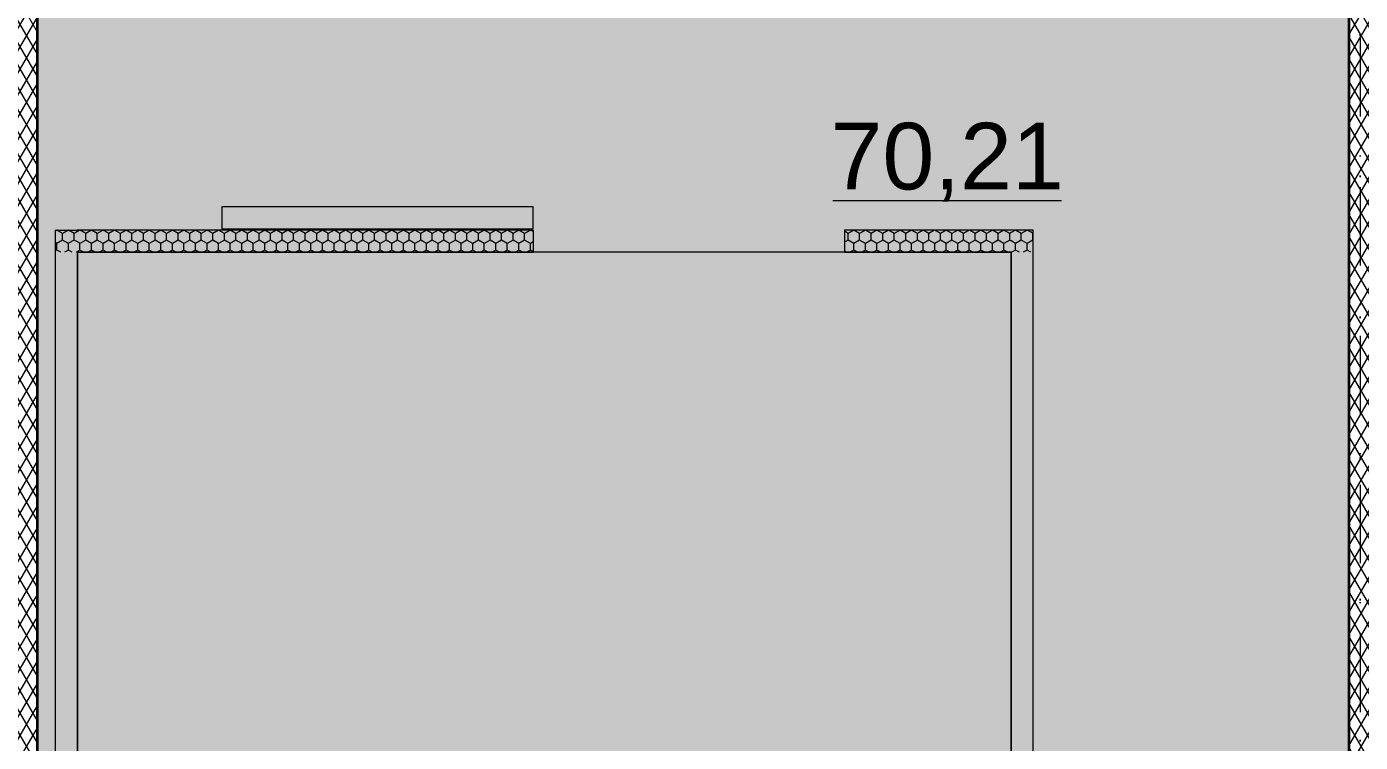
# Model space of a CAD drawing. Header units: millimetres. Extents: x -10605 to 104127, y -15987 to 52426.
# Drawn here: x 28001 to 34001, y 34818 to 38041 of the extents above; entities that cross this region are included whole.
import ezdxf
from ezdxf.enums import TextEntityAlignment as Align

# ---------------------------------------------------------------- set-up
doc = ezdxf.new("R2010")
doc.units = ezdxf.units.MM
doc.header["$MEASUREMENT"] = 0
for name, pattern in [('Dot & Dashed', [670.277762, 352.777767, -176.388884, 0, -141.111112]), ('Крупный пунктир', [634.99999, 0, -634.99999]), ('Штриховая', [300, 200, -100])]:
    doc.linetypes.add(name, pattern=pattern)
for name, color, linetype in [('Двери Archicad', 7, 'Continuous'), ('Зоны', 7, 'Continuous'), ('Зоны морозильные камеры', 7, 'Continuous'), ('Металлический каркас здания', 7, 'Continuous'), ('Морозильные камеры', 7, 'Continuous'), ('Оси', 7, 'Continuous'), ('Стены', 7, 'Continuous')]:
    doc.layers.add(name, color=color, linetype=linetype)
for name, color, linetype, lineweight in [('Двери Archicad_Ном._пера__3', 7, 'Continuous', 0), ('Зоны морозильные камеры_Ном._пера__100', 7, 'Continuous', 9), ('Зоны_Ном._пера__91', 255, 'Continuous', 0), ('Металлический каркас здания_Ном._пера__98', 7, 'Continuous', 25), ('Оси_Ном._пера__200', 7, 'Continuous', 0), ('Паспорта Зон Archicad_Ном._пера__100', 7, 'Continuous', 9), ('Стены _Ном._пера__97', 7, 'Continuous', 35)]:
    doc.layers.add(name, color=color, linetype=linetype, lineweight=lineweight)
for name, color, linetype, lineweight, true_color in [('Двери Archicad_Ном._пера__6', 7, 'Continuous', 13, 0xc23fa3ff), ('Зоны морозильные камеры_Ном._пера__6', 7, 'Continuous', 13, 0xc23fa3ff), ('Морозильные камеры_Ном._пера__6', 7, 'Continuous', 13, 0xc23fa3ff)]:
    doc.layers.add(name, color=color, linetype=linetype, lineweight=lineweight, true_color=true_color)
doc.styles.add('РЎР“Р•РќР•Р\xa0РР\xa0_РЎРўРР›Р¬_1', font='arial.ttf')
pattern_1 = [(90, (0, 0), (-51.961524, 0), [30, -60]), (90, (-25.98, 45), (-51.961524, 0), [30, -60]), (150, (-1e-14, 30), (25.98076, 45), [30, -60]), (150, (-51.96, 30), (25.98076, 45), [30, -60]), (210, (0, 0), (-25.98076, 45), [30, -60]), (210, (-51.96, -2e-14), (-25.98076, 45), [30, -60])]
pattern_2 = [(60, (0, 0), (-43.30127, 25), []), (120, (0, 0), (43.30127, 25), [])]

# ---------------------------------------------------------------- blocks, each defined once
blk = doc.blocks.new('Разгрузочный тамбур_12_26', base_point=(32375.2, 38769.6))
at = {"layer": 'Зоны', "linetype": 'Continuous', "lineweight": 0, "true_color": 0x3f3f3f}
blk.add_hatch(color=250, dxfattribs=at).paths.add_polyline_path([(28050, 28225), (28129.9, 28225), (32530, 28225), (33950, 28225), (33950, 40125), (28050, 40125)])
at = {"layer": 'Паспорта Зон Archicad_Ном._пера__100', "color": 7, "linetype": 'Continuous', "lineweight": 9}
blk.add_line((31627.8, 37258.3), (32657.4, 37258.3), dxfattribs=at)
at = {"layer": 'Паспорта Зон Archicad_Ном._пера__100', "color": 7, "lineweight": 9, "style": 'РЎР“Р•РќР•Р\xa0РР\xa0_РЎРўРР›Р¬_1'}
for tag, p in [('ROOM_NUMBER', (31303.7, 38614.3)), ('ROOM_AREA', (32142.6, 37457.8))]:
    blk.add_attdef(tag, text='', height=300, dxfattribs=at).set_placement(p, align=Align.MIDDLE_CENTER)
blk = doc.blocks.new('Морозильная камера №3_№3_80', base_point=(30258.1, 33075))
at = {"layer": 'Зоны морозильные камеры_Ном._пера__6', "linetype": 'Continuous', "lineweight": 0, "true_color": 0x0f283f}
for points in [[(30229.9, 37025), (31729.9, 37025), (31729.9, 37125), (30229.9, 37125)], [(32430, 37025), (28229.9, 37025), (28229.9, 28325), (32430, 28325)]]:
    blk.add_hatch(color=158, dxfattribs=at).paths.add_polyline_path(points)
at = {"layer": 'Зоны морозильные камеры_Ном._пера__100', "color": 7, "linetype": 'Штриховая', "lineweight": 9, "flags": 128}
blk.add_lwpolyline([(32430, 37025), (28229.9, 37025), (28229.9, 28325), (32430, 28325)], close=True, dxfattribs=at)
at = {"layer": 'Паспорта Зон Archicad_Ном._пера__100', "color": 7, "lineweight": 9, "style": 'РЎР“Р•РќР•Р\xa0РР\xa0_РЎРўРР›Р¬_1'}
for tag, p in [('DUMMY_112', (31313.9, 33250.8)), ('ROOM_NUMBER', (30074.5, 32705.4)), ('ROOM_AREA', (31876.5, 28697.6))]:
    blk.add_attdef(tag, text='', height=300, dxfattribs=at).set_placement(p, align=Align.MIDDLE_CENTER)
blk = doc.blocks.new('Стена_101', base_point=(32530, 37125))
at = {"layer": 'Морозильные камеры', "linetype": 'Continuous', "lineweight": 0, "true_color": 0x000000}
h = blk.add_hatch(dxfattribs=at)
h.set_pattern_fill('Styrofoam_SM_Insulation__3_', color=18, style=0, pattern_type=2)
h.set_pattern_definition(pattern_1)
h.paths.add_polyline_path([(32430, 37125), (32430, 37025), (32530, 37125)])
h = blk.add_hatch(dxfattribs=at)
h.set_pattern_fill('Styrofoam_SM_Insulation__3_', color=18, style=0, pattern_type=2)
h.set_pattern_definition(pattern_1)
h.paths.add_polyline_path([(32430, 37025), (32530, 37025), (32530, 37125)])
h = blk.add_hatch(dxfattribs=at)
h.set_pattern_fill('Styrofoam_SM_Insulation__3_', color=18, style=0, pattern_type=2)
h.set_pattern_definition(pattern_1)
h.paths.add_polyline_path([(32430, 37025), (32430, 28235), (32530, 28235), (32530, 37025)])
at = {"layer": 'Морозильные камеры_Ном._пера__6', "color": 161, "linetype": 'Continuous', "lineweight": 13, "true_color": 0x3fa3ff, "flags": 128}
for points in [[(32530, 37125), (32430, 37125)], [(32530, 28235), (32530, 37125)], [(32430, 37025), (32430, 28235)]]:
    blk.add_lwpolyline(points, dxfattribs=at)
blk = doc.blocks.new('Стена_102', base_point=(28129.9, 28225))
at = {"layer": 'Морозильные камеры', "linetype": 'Continuous', "lineweight": 0, "true_color": 0x000000}
h = blk.add_hatch(dxfattribs=at)
h.set_pattern_fill('Styrofoam_SM_Insulation__3_', color=18, style=0, pattern_type=2)
h.set_pattern_definition(pattern_1)
h.paths.add_polyline_path([(28129.9, 37125), (28229.9, 37025), (28229.9, 37125)])
h = blk.add_hatch(dxfattribs=at)
h.set_pattern_fill('Styrofoam_SM_Insulation__3_', color=18, style=0, pattern_type=2)
h.set_pattern_definition(pattern_1)
h.paths.add_polyline_path([(28129.9, 37025), (28229.9, 37025), (28129.9, 37125)])
h = blk.add_hatch(dxfattribs=at)
h.set_pattern_fill('Styrofoam_SM_Insulation__3_', color=18, style=0, pattern_type=2)
h.set_pattern_definition(pattern_1)
h.paths.add_polyline_path([(28129.9, 37025), (28129.9, 28235), (28229.9, 28235), (28229.9, 37025)])
at = {"layer": 'Морозильные камеры_Ном._пера__6', "color": 161, "linetype": 'Continuous', "lineweight": 13, "true_color": 0x3fa3ff, "flags": 128}
for points in [[(28129.9, 37125), (28229.9, 37125)], [(28129.9, 37125), (28129.9, 28235)], [(28229.9, 28235), (28229.9, 37025)]]:
    blk.add_lwpolyline(points, dxfattribs=at)
blk = doc.blocks.new('Наружная Раздвижная Дверь 27')
at = {"layer": 'Двери Archicad_Ном._пера__3', "color": 7, "linetype": 'Continuous', "lineweight": 0}
for p, q in [((700, 105), (2100, 105)), ((700, 5), (700, 105)), ((2100, 105), (2100, 5)), ((2100, 5), (700, 5))]:
    blk.add_line(p, q, dxfattribs=at)
at = {"layer": 'Двери Archicad_Ном._пера__6', "color": 161, "linetype": 'Continuous', "lineweight": 13, "true_color": 0x3fa3ff}
for p, q in [((-700, 0), (-700, -100)), ((700, 0), (700, -100))]:
    blk.add_line(p, q, dxfattribs=at)
blk = doc.blocks.new('Стена_269', base_point=(28129.9, 37125))
at = {"layer": 'Морозильные камеры', "linetype": 'Continuous', "lineweight": 0, "true_color": 0x000000}
h = blk.add_hatch(dxfattribs=at)
h.set_pattern_fill('Styrofoam_SM_Insulation__3_', color=18, style=0, pattern_type=2)
h.set_pattern_definition(pattern_1)
h.paths.add_polyline_path([(28229.9, 37125), (28229.9, 37025), (30279.9, 37025), (30279.9, 37125)])
h = blk.add_hatch(dxfattribs=at)
h.set_pattern_fill('Styrofoam_SM_Insulation__3_', color=18, style=0, pattern_type=2)
h.set_pattern_definition(pattern_1)
h.paths.add_polyline_path([(32430, 37125), (31679.9, 37125), (31679.9, 37025), (32430, 37025)])
at = {"layer": 'Морозильные камеры_Ном._пера__6', "color": 161, "linetype": 'Continuous', "lineweight": 13, "true_color": 0x3fa3ff}
for p, q in [((30279.9, 37125), (30279.9, 37025)), ((31679.9, 37125), (31679.9, 37025))]:
    blk.add_line(p, q, dxfattribs=at)
at = {"layer": 'Морозильные камеры_Ном._пера__6', "color": 161, "linetype": 'Continuous', "lineweight": 13, "true_color": 0x3fa3ff, "flags": 128}
for points in [[(30279.9, 37125), (28229.9, 37125)], [(32430, 37125), (31679.9, 37125)], [(28229.9, 37025), (30279.9, 37025)], [(31679.9, 37025), (32430, 37025)]]:
    blk.add_lwpolyline(points, dxfattribs=at)
at = {"layer": 'Двери Archicad', "color": 7, "linetype": 'Continuous', "lineweight": 50, "xscale": -1, "zscale": 1000}
blk.add_blockref('Наружная Раздвижная Дверь 27', (30979.9, 37125), dxfattribs=at)
blk = doc.blocks.new('Стена_365', base_point=(34000, 34125))
at = {"layer": 'Стены', "linetype": 'Continuous', "lineweight": 0, "true_color": 0x000000}
h = blk.add_hatch(dxfattribs=at)
h.set_pattern_fill('Batt_Insulation__3_', color=18, style=0, pattern_type=2)
h.set_pattern_definition(pattern_2)
h.paths.add_polyline_path([(34050, 34125), (34050, 39875), (33950, 39875), (33950, 34125)])
at = {"layer": 'Стены _Ном._пера__97', "color": 7, "linetype": 'Continuous', "lineweight": 35, "flags": 128}
for points in [[(34050, 39875), (33950, 39875)], [(33950, 39875), (33950, 34125)], [(34050, 34125), (34050, 39875)], [(33950, 34125), (34050, 34125)]]:
    blk.add_lwpolyline(points, dxfattribs=at)
blk = doc.blocks.new('Стена_373', base_point=(28000, 34125))
at = {"layer": 'Стены', "linetype": 'Continuous', "lineweight": 0, "true_color": 0x000000}
h = blk.add_hatch(dxfattribs=at)
h.set_pattern_fill('Batt_Insulation__3_', color=18, style=0, pattern_type=2)
h.set_pattern_definition(pattern_2)
h.paths.add_polyline_path([(28050, 34125), (28050, 39875), (27950, 39875), (27950, 34125)])
at = {"layer": 'Стены _Ном._пера__97', "color": 7, "linetype": 'Continuous', "lineweight": 35, "flags": 128}
for points in [[(28050, 39875), (27950, 39875)], [(27950, 39875), (27950, 34125)], [(28050, 34125), (28050, 39875)], [(27950, 34125), (28050, 34125)]]:
    blk.add_lwpolyline(points, dxfattribs=at)
blk = doc.blocks.new('Двутавp К 26020-83 27_2')
at = {"layer": 'Металлический каркас здания_Ном._пера__98', "color": 7, "linetype": 'Крупный пунктир', "lineweight": 25}
blk.add_line((0, 0), (17750, 0), dxfattribs=at)
blk = doc.blocks.new('Стандартный Маркер Сетки_4')
at = {"layer": 'Оси_Ном._пера__200', "color": 7, "linetype": 'Dot & Dashed', "lineweight": 0}
blk.add_line((0, 0), (55187, 0), dxfattribs=at)
at = {"layer": 'Оси_Ном._пера__200', "color": 7, "lineweight": 0, "style": 'РЎР“Р•РќР•Р\xa0РР\xa0_РЎРўРР›Р¬_1'}
blk.add_attdef('AC_MarkerText_1', text='', height=300, rotation=90, dxfattribs=at).set_placement((55368.5, -68.6), align=Align.TOP_CENTER)

msp = doc.modelspace()

# ---------------------------------------------------------------- linework, layer by layer
at = {"layer": 'Зоны морозильные камеры_Ном._пера__6', "color": 161, "linetype": 'Continuous', "lineweight": 13, "true_color": 0x3fa3ff, "flags": 128}
msp.add_lwpolyline([(32430, 37025.00012), (28229.94333, 37025.00012), (28229.94333, 28325.00012), (32430, 28325.00012)], close=True, dxfattribs=at)
at = {"layer": 'Зоны_Ном._пера__91', "color": 255, "linetype": 'Continuous', "lineweight": 0, "flags": 128}
msp.add_lwpolyline([(28050.0002, 28225.00005), (28129.94335, 28225.00005), (32529.99998, 28225.00005), (33950.00019, 28225.00005), (33950.00019, 40125.00012), (28050.0002, 40125.00012)], close=True, dxfattribs=at)

# ---------------------------------------------------------------- block references
at = {"layer": 'Зоны', "color": 7, "linetype": 'Continuous', "lineweight": 9}
ref = msp.add_blockref('Разгрузочный тамбур_12_26', (32375.15297, 38769.61505), dxfattribs=at)
ref.add_attrib('ROOM_AREA', '70,21', dxfattribs={"layer": 'Паспорта Зон Archicad_Ном._пера__100', "color": 7, "lineweight": 9, "height": 300, "style": 'РЎР“Р•РќР•Р\xa0РР\xa0_РЎРўРР›Р¬_1'}).set_placement((32142.58705, 37457.75342), align=Align.MIDDLE_CENTER)
at = {"layer": 'Зоны морозильные камеры', "color": 7, "linetype": 'Continuous', "lineweight": 9}
msp.add_blockref('Морозильная камера №3_№3_80', (30258.14475, 33075.01501), dxfattribs=at)
at = {"layer": 'Металлический каркас здания', "color": 7, "linetype": 'Continuous', "lineweight": 9, "zscale": 1000, "rotation": 90}
msp.add_blockref('Двутавp К 26020-83 27_2', (34000, 22125.00005), dxfattribs=at)
at = {"layer": 'Морозильные камеры', "color": 161, "lineweight": 13, "true_color": 0x3fa3ff}
for name, p in [('Стена_269', (28129.94333, 37125.00012)), ('Стена_102', (28129.94333, 28225.00005)), ('Стена_101', (32530, 37125.00012))]:
    msp.add_blockref(name, p, dxfattribs=at)
at = {"layer": 'Оси', "color": 8, "linetype": 'Continuous', "lineweight": 0, "true_color": 0x747474, "zscale": 1000, "rotation": 270}
msp.add_blockref('Стандартный Маркер Сетки_4', (34000, 40000.00005), dxfattribs=at)
at = {"layer": 'Стены', "color": 7, "lineweight": 35}
for name, p in [('Стена_373', (28000.00006, 34124.99222)), ('Стена_365', (34000.00006, 34124.99222))]:
    msp.add_blockref(name, p, dxfattribs=at)

doc.saveas('drawing.dxf')
